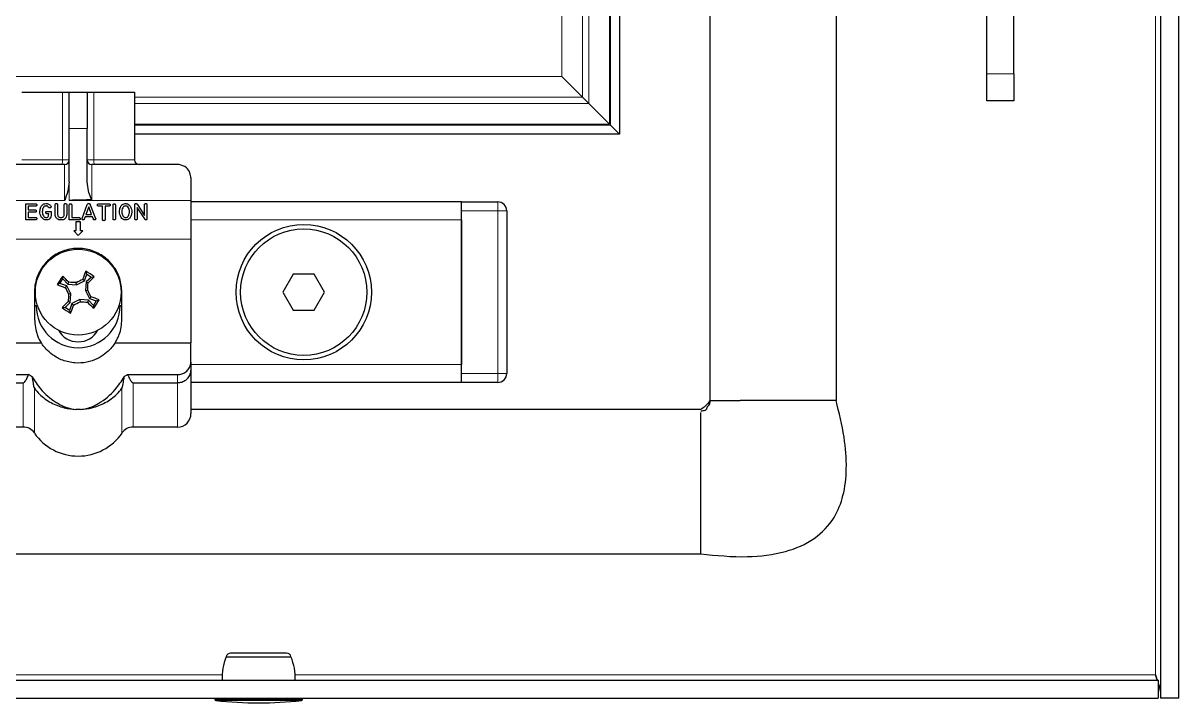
# Model space of a CAD drawing. Header units: millimetres. Extents: x -591 to 1706, y -1269 to 978.
# Drawn here: x 1384.2 to 1512.3, y -978.1 to -902.8 of the extents above; entities that cross this region are included whole.
import ezdxf

# ---------------------------------------------------------------- set-up
doc = ezdxf.new("R2010")
doc.units = ezdxf.units.MM

msp = doc.modelspace()

# ---------------------------------------------------------------- linework, layer by layer
at = {"color": 7, "linetype": 'Continuous', "lineweight": 25}
for p, q in [((1510.3, -977.64), (1510.3, 777.36)), ((1512.3, -977.64), (1512.3, 777.36)), ((1460.3, 744.36), (1460.3, -944.64)), ((1450.3, 714.86), (1450.3, -915.14)), ((1474.3, -900.32), (1474.3, -944.64)), ((1491, -908.44), (1491, -900.64)), ((1494, -908.44), (1494, -900.64)), ((1446.2, -911.04), (1443.89, -908.74)), ((1491, -911.44), (1491, -908.44)), ((1494, -908.44), (1494, -911.44)), ((1384.05, -910.49), (1388.57, -910.49)), ((1388.57, -910.49), (1389.3, -910.49)), ((1389.3, -910.49), (1391.3, -910.49)), ((1389.3, -914.49), (1389.3, -910.49)), ((1391.3, -910.49), (1391.3, -914.49)), ((1391.3, -910.49), (1392.02, -910.49)), ((1392.02, -910.49), (1396.55, -910.49)), ((1396.55, -910.49), (1396.55, -917.99)), ((1446.89, -911.74), (1446.2, -911.04)), ((1449.2, -914.04), (1446.89, -911.74)), ((1494, -911.44), (1491, -911.44)), ((1389.3, -920.43), (1389.3, -914.49)), ((1391.3, -920.43), (1391.3, -914.49)), ((1450.3, -915.14), (1449.3, -914.14)), ((1450.3, -915.14), (1396.55, -915.14)), ((1388.8, -918.49), (1379.3, -918.49)), ((1401.3, -918.49), (1391.8, -918.49)), ((1402.8, -919.99), (1402.8, -922.49)), ((1384.5, -924.62), (1384.5, -922.85)), ((1384.5, -922.85), (1385.56, -922.85)), ((1385.56, -923.11), (1384.76, -923.11)), ((1384.76, -923.11), (1384.76, -923.52)), ((1384.76, -923.52), (1385.51, -923.52)), ((1387.76, -924.04), (1387.76, -922.96)), ((1388.02, -922.96), (1388.02, -924.03)), ((1388.76, -924.02), (1388.76, -922.96)), ((1389.03, -922.96), (1389.03, -924.02)), ((1389.31, -924.64), (1389.31, -922.98)), ((1389.58, -922.98), (1389.58, -924.38)), ((1390.74, -924.47), (1391.31, -922.93)), ((1391.47, -923.17), (1391.16, -924.04)), ((1391.79, -924.04), (1391.47, -923.17)), ((1391.63, -922.95), (1392.23, -924.47)), ((1392.98, -923.11), (1392.56, -923.11)), ((1392.57, -922.85), (1393.68, -922.85)), ((1392.98, -924.58), (1392.98, -923.11)), ((1393.69, -923.11), (1393.29, -923.11)), ((1393.29, -923.11), (1393.29, -924.58)), ((1394.16, -924.51), (1394.16, -922.98)), ((1394.42, -922.98), (1394.42, -924.51)), ((1396.58, -924.51), (1396.58, -922.95)), ((1397.68, -924.53), (1396.84, -923.27)), ((1396.84, -923.27), (1396.84, -924.51)), ((1396.85, -922.9), (1397.66, -924.14)), ((1397.66, -924.14), (1397.66, -922.96)), ((1397.92, -922.96), (1397.92, -924.51)), ((1402.8, -922.49), (1402.8, -926.75)), ((1432.8, -922.64), (1402.8, -922.64)), ((1432.8, -922.64), (1436.8, -922.64)), ((1432.8, -923.64), (1432.8, -922.64)), ((1385.56, -924.62), (1384.5, -924.62)), ((1385.51, -923.78), (1384.76, -923.78)), ((1384.76, -923.78), (1384.76, -924.36)), ((1384.76, -924.36), (1385.56, -924.36)), ((1386.83, -923.69), (1387.32, -923.69)), ((1387.03, -923.95), (1386.83, -923.95)), ((1387.32, -923.69), (1387.32, -923.98)), ((1390.38, -924.64), (1389.31, -924.64)), ((1389.58, -924.38), (1390.38, -924.38)), ((1390.55, -924.85), (1390.05, -924.85)), ((1390.05, -924.85), (1390.05, -925.85)), ((1390.55, -925.85), (1390.55, -924.85)), ((1391.07, -924.31), (1390.98, -924.55)), ((1391.89, -924.31), (1391.07, -924.31)), ((1391.16, -924.04), (1391.79, -924.04)), ((1391.98, -924.55), (1391.89, -924.31)), ((1432.8, -941.64), (1432.8, -923.64)), ((1432.8, -924.64), (1432.8, -940.64)), ((1437.8, -923.64), (1437.8, -941.64)), ((1389.8, -925.85), (1390.3, -926.35)), ((1390.05, -925.85), (1389.8, -925.85)), ((1390.3, -926.35), (1390.8, -925.85)), ((1390.8, -925.85), (1390.55, -925.85)), ((1402.8, -926.75), (1402.8, -938.25)), ((1388.28, -931.69), (1388.61, -931.18)), ((1388.61, -931.18), (1388.58, -930.86)), ((1388.61, -931.18), (1389.15, -931.77)), ((1390.99, -931.38), (1390.8, -931.22)), ((1390.99, -931.38), (1391.25, -930.63)), ((1391.25, -930.63), (1391.14, -930.32)), ((1391.76, -930.96), (1391.17, -931.5)), ((1391.25, -930.63), (1391.76, -930.96)), ((1391.76, -930.96), (1392.08, -930.93)), ((1414.14, -930.64), (1412.99, -932.64)), ((1416.45, -930.64), (1414.14, -930.64)), ((1417.61, -932.64), (1416.45, -930.64)), ((1388.28, -931.69), (1387.97, -931.8)), ((1389.04, -931.95), (1388.28, -931.69)), ((1389.04, -931.95), (1388.87, -932.14)), ((1389.47, -932.82), (1389.04, -931.95)), ((1389.15, -931.77), (1389.26, -931.55)), ((1389.15, -931.77), (1390.12, -931.82)), ((1390.12, -931.82), (1390.07, -931.58)), ((1390.12, -931.82), (1390.99, -931.38)), ((1391.17, -931.5), (1391.12, -932.47)), ((1391.12, -932.47), (1391.36, -932.42)), ((1391.12, -932.47), (1391.56, -933.34)), ((1391.17, -931.5), (1391.39, -931.61)), ((1385.45, -932.64), (1385.45, -935.64)), ((1388.84, -934.33), (1389.42, -933.79)), ((1389.42, -933.79), (1389.2, -933.68)), ((1389.47, -932.82), (1389.24, -932.87)), ((1389.42, -933.79), (1389.47, -932.82)), ((1390.47, -933.47), (1389.61, -933.91)), ((1390.47, -933.47), (1390.52, -933.7)), ((1391.44, -933.52), (1390.47, -933.47)), ((1391.44, -933.52), (1391.33, -933.74)), ((1391.98, -934.1), (1391.44, -933.52)), ((1391.56, -933.34), (1391.72, -933.15)), ((1391.56, -933.34), (1392.31, -933.6)), ((1392.31, -933.6), (1391.98, -934.1)), ((1392.31, -933.6), (1392.62, -933.49)), ((1395.15, -935.64), (1395.15, -932.64)), ((1412.99, -932.64), (1414.14, -934.64)), ((1416.45, -934.64), (1417.61, -932.64)), ((1385.65, -934.14), (1385.45, -934.14)), ((1388.84, -934.33), (1388.51, -934.36)), ((1389.34, -934.66), (1388.84, -934.33)), ((1389.61, -933.91), (1389.34, -934.66)), ((1389.34, -934.66), (1389.45, -934.97)), ((1389.61, -933.91), (1389.79, -934.07)), ((1391.98, -934.1), (1392.01, -934.43)), ((1395.15, -934.14), (1394.95, -934.14)), ((1414.14, -934.64), (1416.45, -934.64)), ((1377.8, -938.25), (1386.2, -938.25)), ((1394.39, -938.25), (1402.8, -938.25)), ((1402.8, -940.39), (1402.8, -938.25)), ((1402.8, -940.39), (1402.8, -941.3)), ((1402.8, -941.3), (1402.8, -946.09)), ((1379.3, -941.78), (1384.81, -941.78)), ((1379.3, -942.68), (1384.21, -942.68)), ((1395.78, -941.78), (1401.3, -941.78)), ((1396.39, -942.68), (1401.3, -942.68)), ((1432.8, -942.64), (1402.8, -942.64)), ((1432.8, -942.64), (1432.8, -941.64)), ((1436.8, -942.64), (1432.8, -942.64)), ((1463.73, -944.64), (1463.67, -944.64)), ((1470.87, -944.64), (1463.73, -944.64)), ((1471.01, -944.64), (1470.87, -944.64)), ((1473.32, -944.64), (1471.01, -944.64)), ((1474.3, -944.64), (1473.32, -944.64)), ((1459.3, -945.64), (1402.8, -945.64)), ((1459.3, -961.64), (1459.3, -945.97)), ((1384.21, -947.59), (1379.3, -947.59)), ((1401.3, -947.59), (1396.39, -947.59)), ((971.3, -961.64), (1459.3, -961.64)), ((1406.71, -973.03), (1410.3, -973.03)), ((1413.4, -972.64), (1407.19, -972.64)), ((1410.3, -973.03), (1413.89, -973.03)), ((920.6, -975.64), (1510, -975.64)), ((1509.7, -975.04), (1509.89, -975.64)), ((1510, -975.64), (1510, -977.64)), ((920.6, -977.64), (1510, -977.64)), ((1512.3, -977.64), (1510.3, -977.64))]:
    msp.add_line(p, q, dxfattribs=at)
at = {"color": 8, "linetype": 'Continuous', "lineweight": 18}
for p, q in [((1509.7, 774.76), (1509.7, -975.04)), ((1449.2, 713.76), (1449.2, -914.04)), ((1449.3, 713.86), (1449.3, -914.14)), ((1446.89, 711.45), (1446.89, -911.74)), ((1446.2, 710.76), (1446.2, -911.04)), ((1443.89, 708.45), (1443.89, -908.74)), ((1443.89, -908.74), (986.7, -908.74)), ((1491, -908.44), (1494, -908.44)), ((1388.57, -917.99), (1388.57, -910.49)), ((1392.02, -910.49), (1392.02, -917.99)), ((1446.2, -911.04), (1396.55, -911.04)), ((1446.89, -911.74), (1396.55, -911.74)), ((1391.3, -914.49), (1389.3, -914.49)), ((1449.2, -914.04), (1396.55, -914.04)), ((1449.3, -914.14), (1396.55, -914.14)), ((1384.05, -917.99), (1388.57, -917.99)), ((1388.57, -917.99), (1389.3, -917.99)), ((1391.3, -917.99), (1392.02, -917.99)), ((1392.02, -917.99), (1396.55, -917.99)), ((1388.8, -922.49), (1388.8, -918.49)), ((1391.8, -918.49), (1391.8, -922.42)), ((1389.3, -922.49), (1389.3, -920.43)), ((1388.8, -922.49), (1377.8, -922.49)), ((1402.8, -922.49), (1389.3, -922.49)), ((1436.8, -922.64), (1436.8, -923.64)), ((1432.8, -924.64), (1402.8, -924.64)), ((1436.8, -923.64), (1432.8, -923.64)), ((1436.8, -941.64), (1436.8, -923.64)), ((1436.8, -923.64), (1437.8, -923.64)), ((1402.8, -926.75), (1377.8, -926.75)), ((1432.8, -940.64), (1402.8, -940.64)), ((1384.21, -947.59), (1384.21, -942.68)), ((1396.39, -942.68), (1396.39, -947.59)), ((1401.3, -942.68), (1401.3, -941.78)), ((1401.3, -947.59), (1401.3, -942.68)), ((1432.8, -941.64), (1436.8, -941.64)), ((1436.8, -941.64), (1436.8, -942.64)), ((1436.8, -941.64), (1437.8, -941.64)), ((1385.44, -943.28), (1385.44, -948.24)), ((1395.15, -948.24), (1395.15, -943.28)), ((1406.25, -975.04), (1024.34, -975.04)), ((1509.7, -975.04), (1414.34, -975.04)), ((1405.44, -977.77), (1410.3, -977.77)), ((1405.55, -977.89), (1410.3, -977.89)), ((1410.3, -977.77), (1415.16, -977.77)), ((1410.3, -977.89), (1415.05, -977.89))]:
    msp.add_line(p, q, dxfattribs=at)
at = {"color": 8, "linetype": 'Continuous', "lineweight": 18, "flags": 128}
for points in [[(1388.57, -917.99), (1388.57, -918.09), (1388.56, -918.19), (1388.55, -918.27), (1388.53, -918.35), (1388.51, -918.41), (1388.49, -918.46), (1388.46, -918.48), (1388.43, -918.49)], [(1392.16, -918.49), (1392.13, -918.48), (1392.11, -918.46), (1392.08, -918.41), (1392.06, -918.35), (1392.04, -918.27), (1392.03, -918.19), (1392.02, -918.09), (1392.02, -917.99)]]:
    msp.add_lwpolyline(points, dxfattribs=at)
at = {"color": 7, "linetype": 'Continuous', "lineweight": 25}
for centre, radius in [((1415.3, -932.64), 7.5), ((1415.3, -932.64), 7), ((1390.3, -932.64), 4.75)]:
    msp.add_circle(centre, radius, dxfattribs=at)
for centre, radius, start, end in [((1388.8, -917.99), 0.5, 270, 0), ((1391.8, -917.99), 0.5, 180, 270), ((1397.05, -917.99), 0.5, 180, 270), ((1436.8, -923.64), 1, 0, 90), ((1451.02, -972.2), 74.88, 146.4919, 147.3486), ((1339.62, -979.54), 69.05, 44.0348, 44.8347), ((1424.06, -999.13), 75.61, 116.0937, 116.7115), ((1455.6, -955.06), 69.05, 159.0058, 159.8057), ((1350.74, -993.36), 74.88, 56.4919, 57.3486), ((1343.4, -881.97), 69.05, 314.0348, 314.8347), ((1412.71, -867.34), 69.05, 249.0058, 249.8057), ((1456.78, -898.88), 75.61, 206.0937, 206.7115), ((1386.29, -1007.1), 75.61, 87.129, 87.7468), ((1315.84, -928.63), 75.61, 357.129, 357.7468), ((1323.81, -966.41), 75.61, 26.0937, 26.7115), ((1437.19, -983.32), 69.05, 134.0348, 134.8347), ((1464.75, -936.65), 75.61, 177.129, 177.7468), ((1356.53, -866.16), 75.61, 296.0937, 296.7115), ((1394.31, -858.19), 75.61, 267.129, 267.7468), ((1440.97, -885.75), 69.05, 224.0348, 224.8347), ((1367.88, -997.95), 69.05, 69.0058, 69.8057), ((1329.58, -893.09), 74.88, 326.4919, 327.3486), ((1390.3, -934.14), 4.65, 180, 0), ((1429.85, -871.92), 74.88, 236.4919, 237.3486), ((1324.99, -910.23), 69.05, 339.0058, 339.8057), ((1390.3, -935.64), 2.5, 209.1764, 330.8236), ((1436.8, -941.64), 1, 270, 0), ((1401.3, -946.09), 1.5, 270, 0), ((1384.21, -949.09), 1.5, 34.5604, 90), ((1396.39, -949.09), 1.5, 90, 145.4396), ((1390.3, -944.9), 5.9, 214.5604, 325.4396), ((1412.42, -975.38), 6.18, 157.6346, 182.4658), ((1407.19, -973.14), 0.5, 90, 166.6165), ((1413.4, -973.14), 0.5, 13.3835, 90), ((1408.17, -975.38), 6.18, 357.5342, 22.3654), ((1431.2, -977.71), 25.77, 179.861, 180.139), ((1405.56, -977.77), 0.126, 180, 263.9744), ((1410.3, -932.89), 45.25, 263.9744, 269.9984), ((1410.3, -932.89), 45.25, 270.0016, 276.0256), ((1415.03, -977.77), 0.126, 276.0256, 0), ((1389.39, -977.71), 25.77, 359.861, 0.139)]:
    msp.add_arc(centre, radius, start, end, dxfattribs=at)
msp.add_ellipse((16818.48, -922.49), major_axis=(15429.18, 0), ratio=0.000259, start_param=3.123591, end_param=3.141593, dxfattribs=at)
for points, knots in [([(1402.8, -919.99), (1402.77, -919.81), (1402.71, -919.33), (1402.25, -918.75), (1401.72, -918.52), (1401.37, -918.49), (1401.3, -918.49), (1401.3, -918.49)], [0, 0, 0, 0, 0.19414, 0.485275, 0.898779, 0.996769, 1, 1, 1, 1]), ([(1389.3, -920.43), (1389.26, -920.77), (1389.18, -921.47), (1388.92, -922.14), (1388.8, -922.49), (1388.8, -922.49)], [0, 0, 0, 0, 0.475461, 0.994056, 1, 1, 1, 1]), ([(1391.8, -922.42), (1391.8, -922.42), (1391.79, -922.42), (1391.79, -922.42), (1391.77, -922.4), (1391.74, -922.32), (1391.62, -921.98), (1391.4, -921.35), (1391.33, -920.76), (1391.3, -920.43)], [0, 0, 0, 0, 0.00167, 0.003889, 0.009531, 0.034361, 0.132751, 0.526214, 1, 1, 1, 1]), ([(1385.51, -923.52), (1385.53, -923.52), (1385.57, -923.52), (1385.63, -923.55), (1385.66, -923.6), (1385.66, -923.63), (1385.66, -923.65)], [0, 0, 0, 0, 0.280945, 0.559897, 0.779525, 1, 1, 1, 1]), ([(1385.56, -922.85), (1385.58, -922.85), (1385.62, -922.85), (1385.68, -922.88), (1385.71, -922.93), (1385.71, -922.96), (1385.71, -922.98)], [0, 0, 0, 0, 0.280872, 0.559701, 0.779382, 1, 1, 1, 1]), ([(1385.71, -922.98), (1385.71, -923), (1385.71, -923.04), (1385.65, -923.1), (1385.59, -923.11), (1385.56, -923.11)], [0, 0, 0, 0, 0.281053, 0.559663, 1, 1, 1, 1]), ([(1386.05, -923.75), (1386.06, -923.61), (1386.07, -923.37), (1386.2, -923.16), (1386.25, -923.07)], [0, 0, 0, 0, 0.56034, 1, 1, 1, 1]), ([(1386.25, -923.07), (1386.33, -922.99), (1386.46, -922.85), (1386.66, -922.83), (1386.74, -922.82)], [0, 0, 0, 0, 0.559217, 1, 1, 1, 1]), ([(1386.73, -923.09), (1386.7, -923.09), (1386.62, -923.1), (1386.5, -923.17), (1386.34, -923.38), (1386.33, -923.6), (1386.32, -923.75)], [0, 0, 0, 0, 0.125332, 0.250695, 0.500738, 1, 1, 1, 1]), ([(1386.92, -923.13), (1386.89, -923.12), (1386.83, -923.09), (1386.76, -923.09), (1386.73, -923.09)], [0, 0, 0, 0, 0.5586335, 1, 1, 1, 1]), ([(1386.74, -922.82), (1386.81, -922.82), (1386.93, -922.83), (1387.04, -922.89), (1387.09, -922.91)], [0, 0, 0, 0, 0.560514, 1, 1, 1, 1]), ([(1387.02, -923.25), (1387.01, -923.22), (1386.98, -923.18), (1386.94, -923.15), (1386.92, -923.13)], [0, 0, 0, 0, 0.560467, 1, 1, 1, 1]), ([(1387.14, -923.31), (1387.11, -923.3), (1387.07, -923.3), (1387.04, -923.26), (1387.02, -923.25)], [0, 0, 0, 0, 0.558039, 1, 1, 1, 1]), ([(1387.09, -922.91), (1387.13, -922.94), (1387.19, -923), (1387.24, -923.07), (1387.26, -923.1)], [0, 0, 0, 0, 0.559542, 1, 1, 1, 1]), ([(1387.29, -923.18), (1387.28, -923.2), (1387.28, -923.24), (1387.23, -923.28), (1387.18, -923.31), (1387.15, -923.31), (1387.14, -923.31)], [0, 0, 0, 0, 0.277709, 0.558209, 0.77892, 1, 1, 1, 1]), ([(1387.26, -923.1), (1387.27, -923.11), (1387.28, -923.14), (1387.29, -923.17), (1387.29, -923.18)], [0, 0, 0, 0, 0.560691, 1, 1, 1, 1]), ([(1387.76, -922.96), (1387.76, -922.94), (1387.76, -922.9), (1387.78, -922.85), (1387.83, -922.82), (1387.86, -922.82), (1387.88, -922.82)], [0, 0, 0, 0, 0.280849, 0.55949, 0.779158, 1, 1, 1, 1]), ([(1387.88, -922.82), (1387.9, -922.82), (1387.94, -922.83), (1387.99, -922.86), (1388.02, -922.91), (1388.02, -922.94), (1388.02, -922.96)], [0, 0, 0, 0, 0.28091, 0.559174, 0.779166, 1, 1, 1, 1]), ([(1388.76, -922.96), (1388.76, -922.94), (1388.76, -922.9), (1388.79, -922.85), (1388.84, -922.82), (1388.87, -922.82), (1388.88, -922.82)], [0, 0, 0, 0, 0.2809, 0.559498, 0.779148, 1, 1, 1, 1]), ([(1388.88, -922.82), (1388.9, -922.82), (1388.95, -922.83), (1389, -922.86), (1389.02, -922.91), (1389.03, -922.94), (1389.03, -922.96)], [0, 0, 0, 0, 0.280888, 0.559023, 0.779155, 1, 1, 1, 1]), ([(1389.31, -922.98), (1389.31, -922.96), (1389.32, -922.92), (1389.34, -922.87), (1389.39, -922.85), (1389.42, -922.85), (1389.43, -922.85)], [0, 0, 0, 0, 0.280912, 0.559405, 0.779108, 1, 1, 1, 1]), ([(1389.43, -922.85), (1389.46, -922.85), (1389.5, -922.85), (1389.55, -922.88), (1389.57, -922.93), (1389.58, -922.96), (1389.58, -922.98)], [0, 0, 0, 0, 0.280813, 0.559099, 0.77917, 1, 1, 1, 1]), ([(1391.31, -922.93), (1391.32, -922.91), (1391.33, -922.88), (1391.38, -922.83), (1391.43, -922.83), (1391.46, -922.82)], [0, 0, 0, 0, 0.281465, 0.561772, 1, 1, 1, 1]), ([(1391.46, -922.82), (1391.48, -922.82), (1391.52, -922.83), (1391.6, -922.87), (1391.62, -922.92), (1391.63, -922.95)], [0, 0, 0, 0, 0.281226, 0.561522, 1, 1, 1, 1]), ([(1392.43, -922.98), (1392.43, -922.96), (1392.43, -922.92), (1392.47, -922.87), (1392.52, -922.85), (1392.55, -922.85), (1392.57, -922.85)], [0, 0, 0, 0, 0.280713, 0.558701, 0.779045, 1, 1, 1, 1]), ([(1392.56, -923.11), (1392.54, -923.11), (1392.5, -923.11), (1392.45, -923.07), (1392.43, -923.03), (1392.43, -922.99), (1392.43, -922.98)], [0, 0, 0, 0, 0.28076, 0.558821, 0.778915, 1, 1, 1, 1]), ([(1393.68, -922.85), (1393.71, -922.85), (1393.75, -922.85), (1393.81, -922.88), (1393.84, -922.93), (1393.84, -922.96), (1393.84, -922.98)], [0, 0, 0, 0, 0.280951, 0.559967, 0.779431, 1, 1, 1, 1]), ([(1393.84, -922.98), (1393.84, -923), (1393.84, -923.04), (1393.78, -923.1), (1393.72, -923.11), (1393.69, -923.11)], [0, 0, 0, 0, 0.281019, 0.559679, 1, 1, 1, 1]), ([(1394.16, -922.98), (1394.16, -922.96), (1394.16, -922.92), (1394.19, -922.87), (1394.23, -922.85), (1394.26, -922.85), (1394.28, -922.85)], [0, 0, 0, 0, 0.280828, 0.559417, 0.779393, 1, 1, 1, 1]), ([(1394.28, -922.85), (1394.3, -922.85), (1394.34, -922.85), (1394.39, -922.88), (1394.42, -922.93), (1394.42, -922.96), (1394.42, -922.98)], [0, 0, 0, 0, 0.2807653, 0.5591779, 0.7791749, 1, 1, 1, 1]), ([(1394.87, -923.74), (1394.88, -923.62), (1394.89, -923.4), (1395, -923.2), (1395.04, -923.12)], [0, 0, 0, 0, 0.559914, 1, 1, 1, 1]), ([(1395.04, -923.12), (1395.11, -923.02), (1395.24, -922.86), (1395.44, -922.83), (1395.52, -922.82)], [0, 0, 0, 0, 0.560137, 1, 1, 1, 1]), ([(1395.24, -923.29), (1395.2, -923.37), (1395.14, -923.52), (1395.14, -923.67), (1395.14, -923.74)], [0, 0, 0, 0, 0.5590754, 1, 1, 1, 1]), ([(1395.52, -923.09), (1395.49, -923.09), (1395.42, -923.1), (1395.31, -923.17), (1395.27, -923.24), (1395.24, -923.29)], [0, 0, 0, 0, 0.279832, 0.559843, 1, 1, 1, 1]), ([(1395.52, -922.82), (1395.58, -922.83), (1395.7, -922.83), (1395.9, -922.92), (1396, -923.04), (1396.06, -923.12)], [0, 0, 0, 0, 0.280496, 0.560765, 1, 1, 1, 1]), ([(1395.86, -923.29), (1395.81, -923.23), (1395.73, -923.11), (1395.58, -923.09), (1395.52, -923.09)], [0, 0, 0, 0, 0.559596, 1, 1, 1, 1]), ([(1395.98, -923.74), (1395.97, -923.65), (1395.97, -923.49), (1395.89, -923.35), (1395.86, -923.29)], [0, 0, 0, 0, 0.560046, 1, 1, 1, 1]), ([(1396.06, -923.12), (1396.12, -923.23), (1396.22, -923.42), (1396.24, -923.64), (1396.24, -923.74)], [0, 0, 0, 0, 0.559312, 1, 1, 1, 1]), ([(1396.58, -922.95), (1396.58, -922.93), (1396.58, -922.89), (1396.61, -922.85), (1396.65, -922.82), (1396.68, -922.82), (1396.69, -922.82)], [0, 0, 0, 0, 0.280941, 0.559114, 0.779089, 1, 1, 1, 1]), ([(1396.69, -922.82), (1396.71, -922.82), (1396.75, -922.83), (1396.8, -922.85), (1396.83, -922.88), (1396.85, -922.9)], [0, 0, 0, 0, 0.280638, 0.560877, 1, 1, 1, 1]), ([(1397.66, -922.96), (1397.66, -922.94), (1397.66, -922.9), (1397.68, -922.85), (1397.73, -922.83), (1397.76, -922.82), (1397.78, -922.82)], [0, 0, 0, 0, 0.280888, 0.559482, 0.77927, 1, 1, 1, 1]), ([(1397.78, -922.82), (1397.8, -922.82), (1397.84, -922.83), (1397.89, -922.86), (1397.92, -922.91), (1397.92, -922.94), (1397.92, -922.96)], [0, 0, 0, 0, 0.280836, 0.55925, 0.779182, 1, 1, 1, 1]), ([(1385.66, -923.65), (1385.66, -923.67), (1385.66, -923.71), (1385.6, -923.78), (1385.54, -923.78), (1385.51, -923.78)], [0, 0, 0, 0, 0.281099, 0.559768, 1, 1, 1, 1]), ([(1385.56, -924.36), (1385.58, -924.36), (1385.62, -924.36), (1385.68, -924.39), (1385.71, -924.44), (1385.71, -924.47), (1385.71, -924.49)], [0, 0, 0, 0, 0.280912, 0.559714, 0.779499, 1, 1, 1, 1]), ([(1385.71, -924.49), (1385.71, -924.51), (1385.71, -924.55), (1385.65, -924.61), (1385.59, -924.62), (1385.56, -924.62)], [0, 0, 0, 0, 0.2812138, 0.5599009, 1, 1, 1, 1]), ([(1386.24, -924.35), (1386.18, -924.25), (1386.07, -924.06), (1386.06, -923.84), (1386.05, -923.75)], [0, 0, 0, 0, 0.559347, 1, 1, 1, 1]), ([(1386.77, -924.64), (1386.71, -924.64), (1386.6, -924.63), (1386.4, -924.54), (1386.3, -924.42), (1386.24, -924.35)], [0, 0, 0, 0, 0.280314, 0.560507, 1, 1, 1, 1]), ([(1386.32, -923.75), (1386.32, -923.83), (1386.33, -923.98), (1386.4, -924.12), (1386.44, -924.18)], [0, 0, 0, 0, 0.55998, 1, 1, 1, 1]), ([(1386.44, -924.18), (1386.48, -924.24), (1386.57, -924.35), (1386.7, -924.37), (1386.76, -924.38)], [0, 0, 0, 0, 0.560858, 1, 1, 1, 1]), ([(1386.7, -923.82), (1386.7, -923.8), (1386.7, -923.76), (1386.74, -923.71), (1386.78, -923.69), (1386.82, -923.69), (1386.83, -923.69)], [0, 0, 0, 0, 0.280637, 0.55889, 0.779144, 1, 1, 1, 1]), ([(1386.83, -923.95), (1386.81, -923.95), (1386.77, -923.95), (1386.72, -923.91), (1386.7, -923.86), (1386.7, -923.83), (1386.7, -923.82)], [0, 0, 0, 0, 0.280664, 0.558735, 0.779002, 1, 1, 1, 1]), ([(1386.76, -924.38), (1386.79, -924.38), (1386.85, -924.37), (1386.95, -924.32), (1386.98, -924.25), (1387, -924.21)], [0, 0, 0, 0, 0.281265, 0.561609, 1, 1, 1, 1]), ([(1387.12, -924.52), (1387.06, -924.56), (1386.95, -924.63), (1386.83, -924.64), (1386.77, -924.64)], [0, 0, 0, 0, 0.558998, 1, 1, 1, 1]), ([(1387, -924.21), (1387.01, -924.16), (1387.03, -924.08), (1387.03, -923.99), (1387.03, -923.95)], [0, 0, 0, 0, 0.559597, 1, 1, 1, 1]), ([(1387.32, -923.98), (1387.32, -924.1), (1387.3, -924.3), (1387.17, -924.45), (1387.12, -924.52)], [0, 0, 0, 0, 0.560493, 1, 1, 1, 1]), ([(1387.97, -924.51), (1387.9, -924.43), (1387.77, -924.3), (1387.76, -924.12), (1387.76, -924.04)], [0, 0, 0, 0, 0.558332, 1, 1, 1, 1]), ([(1388.41, -924.64), (1388.32, -924.64), (1388.16, -924.64), (1388.03, -924.55), (1387.97, -924.51)], [0, 0, 0, 0, 0.55925, 1, 1, 1, 1]), ([(1388.02, -924.03), (1388.02, -924.09), (1388.03, -924.2), (1388.11, -924.27), (1388.14, -924.3)], [0, 0, 0, 0, 0.560313, 1, 1, 1, 1]), ([(1388.14, -924.3), (1388.18, -924.33), (1388.26, -924.38), (1388.35, -924.38), (1388.39, -924.38)], [0, 0, 0, 0, 0.559441, 1, 1, 1, 1]), ([(1388.39, -924.38), (1388.45, -924.37), (1388.56, -924.36), (1388.69, -924.28), (1388.75, -924.15), (1388.76, -924.06), (1388.76, -924.02)], [0, 0, 0, 0, 0.280935, 0.559487, 0.779245, 1, 1, 1, 1]), ([(1389.03, -924.02), (1389.02, -924.11), (1389.01, -924.3), (1388.85, -924.52), (1388.63, -924.62), (1388.49, -924.64), (1388.41, -924.64)], [0, 0, 0, 0, 0.280416, 0.558636, 0.778958, 1, 1, 1, 1]), ([(1390.38, -924.38), (1390.4, -924.38), (1390.44, -924.38), (1390.5, -924.41), (1390.53, -924.46), (1390.53, -924.49), (1390.53, -924.51)], [0, 0, 0, 0, 0.280855, 0.559718, 0.779518, 1, 1, 1, 1]), ([(1390.53, -924.51), (1390.53, -924.53), (1390.52, -924.58), (1390.47, -924.64), (1390.41, -924.64), (1390.38, -924.64)], [0, 0, 0, 0, 0.2812663, 0.5600784, 1, 1, 1, 1]), ([(1390.73, -924.52), (1390.73, -924.51), (1390.73, -924.49), (1390.73, -924.48), (1390.74, -924.47)], [0, 0, 0, 0, 0.559504, 1, 1, 1, 1]), ([(1390.85, -924.64), (1390.83, -924.64), (1390.8, -924.64), (1390.76, -924.6), (1390.73, -924.56), (1390.73, -924.53), (1390.73, -924.52)], [0, 0, 0, 0, 0.279579, 0.559194, 0.779582, 1, 1, 1, 1]), ([(1390.98, -924.55), (1390.98, -924.57), (1390.96, -924.6), (1390.92, -924.64), (1390.88, -924.64), (1390.85, -924.64)], [0, 0, 0, 0, 0.28077, 0.560807, 1, 1, 1, 1]), ([(1392.09, -924.64), (1392.08, -924.64), (1392.05, -924.64), (1392, -924.61), (1391.99, -924.57), (1391.98, -924.55)], [0, 0, 0, 0, 0.280695, 0.560335, 1, 1, 1, 1]), ([(1392.24, -924.52), (1392.23, -924.54), (1392.23, -924.58), (1392.19, -924.62), (1392.14, -924.64), (1392.11, -924.64), (1392.09, -924.64)], [0, 0, 0, 0, 0.278517, 0.558613, 0.779333, 1, 1, 1, 1]), ([(1392.23, -924.47), (1392.23, -924.48), (1392.24, -924.49), (1392.24, -924.51), (1392.24, -924.52)], [0, 0, 0, 0, 0.560081, 1, 1, 1, 1]), ([(1393.13, -924.72), (1393.1, -924.71), (1393.06, -924.71), (1393.01, -924.68), (1392.98, -924.63), (1392.98, -924.59), (1392.98, -924.58)], [0, 0, 0, 0, 0.280822, 0.559059, 0.779094, 1, 1, 1, 1]), ([(1393.29, -924.58), (1393.29, -924.6), (1393.29, -924.65), (1393.22, -924.71), (1393.16, -924.71), (1393.13, -924.72)], [0, 0, 0, 0, 0.280801, 0.559621, 1, 1, 1, 1]), ([(1394.28, -924.64), (1394.26, -924.64), (1394.22, -924.64), (1394.17, -924.6), (1394.16, -924.56), (1394.16, -924.53), (1394.16, -924.51)], [0, 0, 0, 0, 0.2804367, 0.5582807, 0.7788987, 1, 1, 1, 1]), ([(1394.42, -924.51), (1394.42, -924.53), (1394.42, -924.57), (1394.38, -924.62), (1394.33, -924.64), (1394.29, -924.64), (1394.28, -924.64)], [0, 0, 0, 0, 0.280518, 0.5583, 0.778735, 1, 1, 1, 1]), ([(1395.06, -924.36), (1395, -924.25), (1394.89, -924.06), (1394.88, -923.84), (1394.87, -923.74)], [0, 0, 0, 0, 0.559149, 1, 1, 1, 1]), ([(1395.55, -924.64), (1395.5, -924.64), (1395.38, -924.63), (1395.2, -924.54), (1395.11, -924.43), (1395.06, -924.36)], [0, 0, 0, 0, 0.2803667, 0.5605741, 1, 1, 1, 1]), ([(1395.14, -923.74), (1395.14, -923.83), (1395.15, -923.98), (1395.22, -924.12), (1395.25, -924.18)], [0, 0, 0, 0, 0.560273, 1, 1, 1, 1]), ([(1395.25, -924.18), (1395.29, -924.24), (1395.37, -924.35), (1395.49, -924.37), (1395.55, -924.38)], [0, 0, 0, 0, 0.560567, 1, 1, 1, 1]), ([(1395.55, -924.38), (1395.59, -924.38), (1395.66, -924.37), (1395.78, -924.31), (1395.84, -924.23), (1395.87, -924.18)], [0, 0, 0, 0, 0.280435, 0.560605, 1, 1, 1, 1]), ([(1396.06, -924.36), (1395.99, -924.45), (1395.85, -924.61), (1395.64, -924.63), (1395.55, -924.64)], [0, 0, 0, 0, 0.559137, 1, 1, 1, 1]), ([(1395.87, -924.18), (1395.91, -924.11), (1395.97, -923.96), (1395.98, -923.81), (1395.98, -923.74)], [0, 0, 0, 0, 0.559133, 1, 1, 1, 1]), ([(1396.24, -923.74), (1396.23, -923.87), (1396.22, -924.09), (1396.11, -924.28), (1396.06, -924.36)], [0, 0, 0, 0, 0.559865, 1, 1, 1, 1]), ([(1396.7, -924.64), (1396.68, -924.64), (1396.64, -924.64), (1396.58, -924.59), (1396.58, -924.54), (1396.58, -924.51)], [0, 0, 0, 0, 0.281503, 0.560294, 1, 1, 1, 1]), ([(1396.84, -924.51), (1396.84, -924.53), (1396.84, -924.57), (1396.8, -924.62), (1396.75, -924.64), (1396.71, -924.64), (1396.7, -924.64)], [0, 0, 0, 0, 0.280569, 0.558477, 0.77887, 1, 1, 1, 1]), ([(1397.8, -924.64), (1397.78, -924.64), (1397.75, -924.64), (1397.71, -924.59), (1397.69, -924.56), (1397.68, -924.53)], [0, 0, 0, 0, 0.278585, 0.558866, 1, 1, 1, 1]), ([(1397.92, -924.51), (1397.92, -924.53), (1397.92, -924.57), (1397.89, -924.62), (1397.84, -924.64), (1397.81, -924.64), (1397.8, -924.64)], [0, 0, 0, 0, 0.280953, 0.559391, 0.779073, 1, 1, 1, 1]), ([(1395.15, -932.64), (1395.1, -932.14), (1395.02, -931.13), (1394.24, -929.67), (1393.05, -928.55), (1391.59, -927.88), (1389.97, -927.71), (1388.37, -928.09), (1386.99, -928.97), (1386.01, -930.22), (1385.51, -931.51), (1385.47, -932.31), (1385.45, -932.64)], [0, 0, 0, 0, 0.108524, 0.217459, 0.318088, 0.417791, 0.519828, 0.622975, 0.725929, 0.827131, 0.926323, 1, 1, 1, 1]), ([(1385.45, -935.64), (1385.53, -936.27), (1385.7, -937.54), (1386.17, -938.18), (1386.2, -938.23), (1386.2, -938.25)], [0, 0, 0, 0, 0.417668, 0.852903, 1, 1, 1, 1]), ([(1394.39, -938.25), (1394.44, -938.17), (1394.55, -938), (1395.07, -936.93), (1395.13, -935.94), (1395.15, -935.64)], [0, 0, 0, 0, 0.378823, 0.812228, 1, 1, 1, 1]), ([(1394.39, -938.25), (1394.37, -938.28), (1394.33, -938.35), (1393.96, -938.85), (1393.32, -939.48), (1392.39, -940.07), (1391.24, -940.46), (1389.91, -940.54), (1388.56, -940.24), (1387.44, -939.62), (1386.71, -938.94), (1386.32, -938.44), (1386.21, -938.26), (1386.2, -938.25), (1386.2, -938.25)], [0, 0, 0, 0, 0.088505, 0.177138, 0.262858, 0.344694, 0.430485, 0.525193, 0.625645, 0.723911, 0.812494, 0.894483, 0.978997, 1, 1, 1, 1]), ([(1401.3, -941.78), (1401.46, -941.76), (1401.8, -941.73), (1402.25, -941.48), (1402.59, -941.12), (1402.77, -940.73), (1402.79, -940.49), (1402.8, -940.39)], [0, 0, 0, 0, 0.2129003, 0.4257071, 0.6406126, 0.8533821, 1, 1, 1, 1]), ([(1401.3, -942.68), (1401.47, -942.66), (1401.8, -942.63), (1402.25, -942.39), (1402.59, -942.04), (1402.76, -941.67), (1402.8, -941.41), (1402.8, -941.31), (1402.8, -941.3)], [0, 0, 0, 0, 0.214635, 0.429269, 0.643917, 0.858595, 0.982146, 1, 1, 1, 1]), ([(1384.21, -942.68), (1384.21, -942.68), (1384.23, -942.67), (1384.26, -942.67), (1384.32, -942.63), (1384.46, -942.48), (1384.62, -942.19), (1384.75, -941.93), (1384.81, -941.78)], [0, 0, 0, 0, 0.008383, 0.019125, 0.04457, 0.140638, 0.521171, 1, 1, 1, 1]), ([(1385.18, -942.02), (1385.16, -942), (1385.05, -941.91), (1384.92, -941.84), (1384.81, -941.78)], [0, 0, 0, 0, 0.161974, 1, 1, 1, 1]), ([(1385.18, -942.02), (1385.21, -942.17), (1385.25, -942.44), (1385.32, -942.79), (1385.35, -943.03), (1385.41, -943.2), (1385.44, -943.28)], [0, 0, 0, 0, 0.383006, 0.690448, 0.847653, 1, 1, 1, 1]), ([(1385.18, -942.02), (1385.48, -942.47), (1386.2, -943.58), (1387.59, -944.75), (1388.94, -945.46), (1389.75, -945.59), (1390.04, -945.63)], [0, 0, 0, 0, 0.255351, 0.615516, 0.86211, 1, 1, 1, 1]), ([(1390.55, -945.63), (1390.77, -945.6), (1391.49, -945.51), (1392.86, -944.87), (1394.32, -943.67), (1395.09, -942.5), (1395.41, -942.02)], [0, 0, 0, 0, 0.101651, 0.345128, 0.729048, 1, 1, 1, 1]), ([(1395.15, -943.28), (1395.15, -943.27), (1395.16, -943.27), (1395.16, -943.26), (1395.18, -943.22), (1395.21, -943.13), (1395.28, -942.81), (1395.34, -942.43), (1395.4, -942.11), (1395.41, -942.02)], [0, 0, 0, 0, 0.003748, 0.008698, 0.018275, 0.054741, 0.199177, 0.774578, 1, 1, 1, 1]), ([(1395.78, -941.78), (1395.68, -941.83), (1395.55, -941.9), (1395.43, -942), (1395.41, -942.02)], [0, 0, 0, 0, 0.7894027, 1, 1, 1, 1]), ([(1395.78, -941.78), (1395.81, -941.84), (1395.87, -941.98), (1395.97, -942.18), (1396.06, -942.35), (1396.13, -942.46), (1396.19, -942.54), (1396.23, -942.59), (1396.26, -942.62), (1396.3, -942.65), (1396.33, -942.66), (1396.35, -942.67), (1396.37, -942.68), (1396.38, -942.68), (1396.39, -942.68)], [0, 0, 0, 0, 0.193858, 0.459768, 0.637307, 0.756, 0.835565, 0.889145, 0.925488, 0.950425, 0.97632, 0.986721, 0.99531, 1, 1, 1, 1]), ([(1385.44, -943.28), (1385.63, -943.5), (1386.14, -944.13), (1387.25, -944.92), (1388.65, -945.49), (1389.61, -945.59), (1390.03, -945.63)], [0, 0, 0, 0, 0.169618, 0.470039, 0.762685, 1, 1, 1, 1]), ([(1390.55, -945.63), (1390.98, -945.59), (1391.94, -945.49), (1393.34, -944.92), (1394.45, -944.13), (1394.96, -943.5), (1395.15, -943.28)], [0, 0, 0, 0, 0.237351, 0.529954, 0.830331, 1, 1, 1, 1]), ([(1460.33, -944.64), (1460.32, -944.78), (1460.29, -945.02), (1460.16, -945.22), (1460.04, -945.31), (1459.99, -945.42), (1459.97, -945.49), (1459.95, -945.54), (1459.94, -945.58), (1459.92, -945.62), (1459.88, -945.66), (1459.83, -945.72), (1459.71, -945.78), (1459.52, -945.81), (1459.38, -945.81), (1459.3, -945.81)], [0, 0, 0, 0, 0.233411, 0.418546, 0.549351, 0.595026, 0.631329, 0.647111, 0.661994, 0.676639, 0.691742, 0.725563, 0.766794, 0.872627, 1, 1, 1, 1]), ([(1459.3, -961.64), (1461.02, -961.81), (1464.16, -962.12), (1468.49, -961.6), (1471.92, -960.18), (1474.14, -957.86), (1475.22, -955.09), (1475.54, -952.04), (1475.25, -948.48), (1474.63, -945.99), (1474.3, -944.64)], [0, 0, 0, 0, 0.1767131, 0.3209108, 0.4403077, 0.5483696, 0.6373998, 0.7388783, 0.8585434, 1, 1, 1, 1]), ([(1460.3, -944.64), (1460.15, -944.87), (1459.88, -945.27), (1459.47, -945.53), (1459.3, -945.64)], [0, 0, 0, 0, 0.5615605, 1, 1, 1, 1]), ([(1460.41, -944.64), (1460.44, -944.64), (1460.52, -944.64), (1460.98, -944.64), (1461.27, -944.64)], [0, 0, 0, 0, 0.356727, 1, 1, 1, 1]), ([(1390.55, -945.63), (1390.46, -945.63), (1390.28, -945.64), (1390.11, -945.63), (1390.03, -945.63)], [0, 0, 0, 0, 0.558993, 1, 1, 1, 1]), ([(1510, -975.64), (1509.95, -975.64), (1509.9, -975.58), (1509.8, -975.36), (1509.75, -975.2), (1509.7, -975.04)], [0, 0, 0, 0, 0.5, 0.5, 1, 1, 1, 1]), ([(1510, -975.96), (1510.04, -976.09), (1510.24, -976.65), (1510.27, -977.21), (1510.3, -977.64)], [0, 0, 0, 0, 0.226541, 1, 1, 1, 1])]:
    msp.add_open_spline(points, degree=3, knots=knots, dxfattribs=at)
msp.add_open_spline([(1461.27, -944.64), (1461.6, -944.64), (1462.25, -944.64), (1463.19, -944.64), (1463.67, -944.64)], degree=3, dxfattribs=at)

doc.saveas('drawing.dxf')
